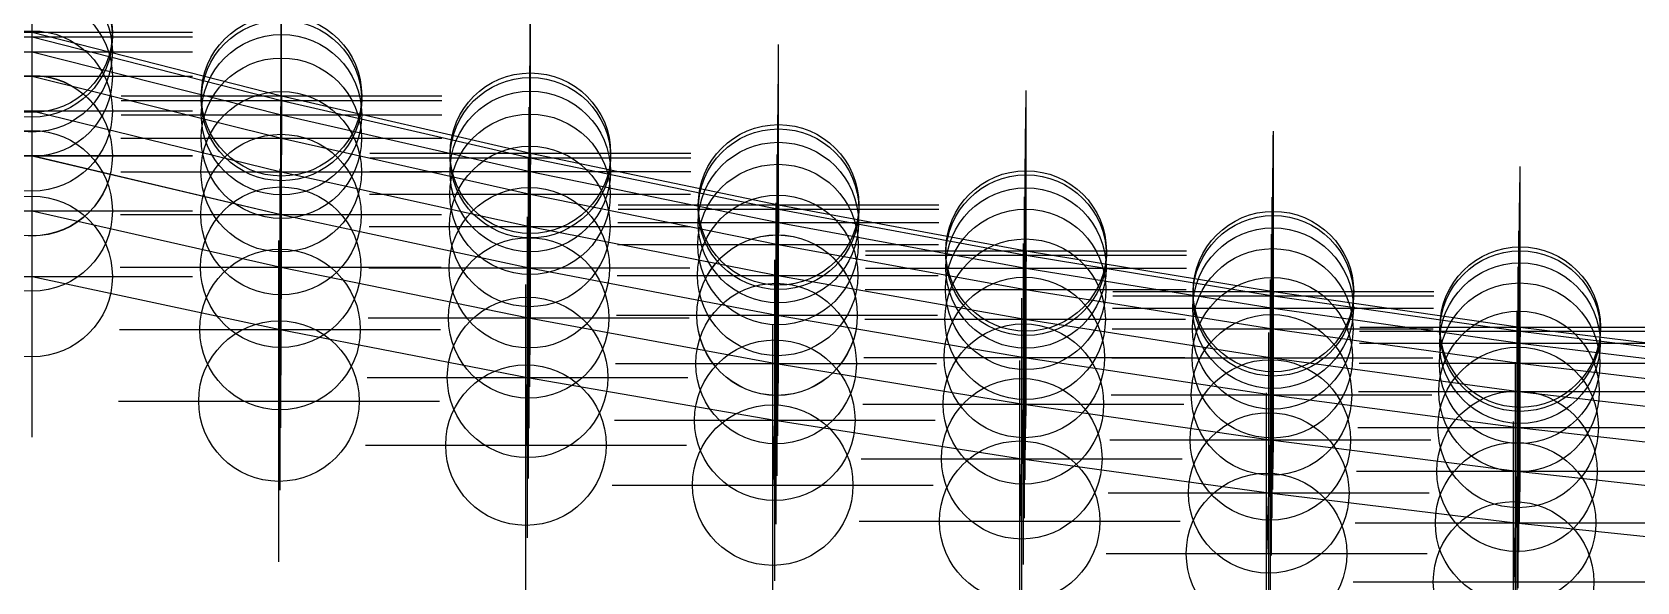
# Model space of a CAD drawing. Header units: inches. Extents: x 0.5 to 40.5, y -2.1 to 1.9.
# Drawn here: x 0.5 to 10.5, y -1.56 to 1.87 of the extents above; entities that cross this region are included whole.
import ezdxf

# ---------------------------------------------------------------- set-up
doc = ezdxf.new("R2010")
doc.units = ezdxf.units.IN
doc.header["$MEASUREMENT"] = 0
doc.header["$PDMODE"] = 34
for name, color, linetype in [('GF_Glass_01', 210, 'Continuous'), ('GF_Glass_02', 210, 'Continuous'), ('GF_Glass_05', 210, 'Continuous'), ('MF_horizontal', 104, 'Continuous'), ('MF_vertical', 44, 'Continuous'), ('NF_Glassload', 150, 'Continuous'), ('NF_RestraintsXYZ', 70, 'Continuous'), ('NF_Windload_01', 40, 'Continuous'), ('NF_Windload_02', 40, 'Continuous'), ('NF_Windload_03', 40, 'Continuous'), ('NF_Windload_04', 40, 'Continuous'), ('NF_Windload_05', 40, 'Continuous'), ('NF_Windload_06', 40, 'Continuous'), ('NF_Windload_07', 40, 'Continuous'), ('NF_Windload_08', 40, 'Continuous'), ('NF_Windload_09', 40, 'Continuous'), ('NF_Windload_10', 40, 'Continuous'), ('NF_Windload_11', 40, 'Continuous'), ('NF_Windload_12', 40, 'Continuous'), ('NF_Windload_13', 40, 'Continuous'), ('NF_Windload_14', 40, 'Continuous'), ('NF_Windload_15', 40, 'Continuous')]:
    doc.layers.add(name, color=color, linetype=linetype)

msp = doc.modelspace()

# ---------------------------------------------------------------- linework, layer by layer
for p, q in [((0.5, 1.866, 12.5), (2.054, 1.47, 12.5)), ((0.5, 1.836, 14.062), (2.054, 1.441, 14.057)), ((0.5, 1.836, 10.938), (2.054, 1.441, 10.943)), ((0.5, 1.744, 15.625), (2.054, 1.352, 15.613)), ((0.5, 1.744, 9.375), (2.054, 1.352, 9.387)), ((0.5, 1.591, 17.188), (2.053, 1.205, 17.171)), ((0.5, 1.591, 7.812), (2.053, 1.205, 7.829)), ((2.054, 1.47, 12.5), (3.605, 1.112, 12.5)), ((2.054, 1.441, 14.057), (2.054, 1.47, 12.5)), ((2.054, 1.47, 12.5), (2.054, 1.441, 10.943)), ((2.054, 1.441, 14.057), (3.605, 1.084, 14.052)), ((2.054, 1.441, 10.943), (3.605, 1.084, 10.948)), ((2.054, 1.352, 15.613), (2.054, 1.441, 14.057)), ((2.054, 1.441, 10.943), (2.054, 1.352, 9.387)), ((0.5, 1.375, 18.75), (2.052, 0.997, 18.73)), ((0.5, 1.375, 6.25), (2.052, 0.997, 6.27)), ((2.053, 1.205, 17.171), (2.054, 1.352, 15.613)), ((2.054, 1.352, 9.387), (2.053, 1.205, 7.829)), ((2.054, 1.352, 15.613), (3.604, 0.998, 15.604)), ((2.054, 1.352, 9.387), (3.604, 0.998, 9.396)), ((2.052, 0.997, 18.73), (2.053, 1.205, 17.171)), ((2.053, 1.205, 7.829), (2.052, 0.997, 6.27)), ((2.053, 1.205, 17.171), (3.603, 0.856, 17.158)), ((2.053, 1.205, 7.829), (3.603, 0.856, 7.842)), ((3.605, 1.112, 12.5), (5.151, 0.79, 12.5)), ((3.605, 1.084, 14.052), (3.605, 1.112, 12.5)), ((3.605, 1.112, 12.5), (3.605, 1.084, 10.948)), ((0.5, 1.097, 20.312), (2.051, 0.73, 20.291)), ((0.5, 1.096, 4.688), (2.051, 0.73, 4.709)), ((3.604, 0.998, 15.604), (3.605, 1.084, 14.052)), ((3.605, 1.084, 10.948), (3.604, 0.998, 9.396)), ((3.605, 1.084, 14.052), (5.151, 0.763, 14.048)), ((3.605, 1.084, 10.948), (5.151, 0.763, 10.952)), ((2.051, 0.73, 20.291), (2.052, 0.997, 18.73)), ((2.052, 0.997, 6.27), (2.051, 0.73, 4.709)), ((2.052, 0.997, 18.73), (3.601, 0.656, 18.715)), ((2.052, 0.997, 6.27), (3.601, 0.656, 6.285)), ((3.603, 0.856, 17.158), (3.604, 0.998, 15.604)), ((3.604, 0.998, 9.396), (3.603, 0.856, 7.842)), ((3.604, 0.998, 15.604), (5.15, 0.68, 15.597)), ((3.604, 0.998, 9.396), (5.15, 0.68, 9.403)), ((3.601, 0.656, 18.715), (3.603, 0.856, 17.158)), ((3.603, 0.856, 7.842), (3.601, 0.656, 6.285)), ((3.603, 0.856, 17.158), (5.148, 0.543, 17.149)), ((3.603, 0.856, 7.842), (5.148, 0.543, 7.851)), ((0.5, 0.753, 21.875), (2.049, 0.402, 21.854)), ((0.5, 0.753, 3.125), (2.049, 0.402, 3.146)), ((2.049, 0.402, 21.854), (2.051, 0.73, 20.291)), ((2.051, 0.73, 4.709), (2.049, 0.402, 3.146)), ((2.051, 0.73, 20.291), (3.598, 0.399, 20.275)), ((2.051, 0.73, 4.709), (3.598, 0.399, 4.725)), ((5.15, 0.68, 15.597), (5.151, 0.763, 14.048)), ((5.151, 0.763, 10.952), (5.15, 0.68, 9.403)), ((5.151, 0.79, 12.5), (6.694, 0.503, 12.5)), ((5.151, 0.763, 14.048), (5.151, 0.79, 12.5)), ((5.151, 0.79, 12.5), (5.151, 0.763, 10.952)), ((5.151, 0.763, 14.048), (6.694, 0.477, 14.045)), ((5.151, 0.763, 10.952), (6.694, 0.477, 10.955)), ((3.598, 0.399, 20.275), (3.601, 0.656, 18.715)), ((3.601, 0.656, 6.285), (3.598, 0.399, 4.725)), ((3.601, 0.656, 18.715), (5.146, 0.351, 18.704)), ((3.601, 0.656, 6.285), (5.146, 0.351, 6.296)), ((5.148, 0.543, 17.149), (5.15, 0.68, 15.597)), ((5.15, 0.68, 9.403), (5.148, 0.543, 7.851)), ((5.15, 0.68, 15.597), (6.693, 0.397, 15.592)), ((5.15, 0.68, 9.403), (6.693, 0.397, 9.408)), ((5.146, 0.351, 18.704), (5.148, 0.543, 17.149)), ((5.148, 0.543, 7.851), (5.146, 0.351, 6.296)), ((5.148, 0.543, 17.149), (6.691, 0.264, 17.141)), ((5.148, 0.543, 7.851), (6.691, 0.264, 7.859)), ((6.694, 0.503, 12.5), (8.235, 0.25, 12.5)), ((6.694, 0.477, 14.045), (6.694, 0.503, 12.5)), ((6.694, 0.503, 12.5), (6.694, 0.477, 10.955)), ((2.045, 0.014, 23.423), (2.049, 0.402, 21.854)), ((2.049, 0.402, 3.146), (2.045, 0.014, 1.577)), ((2.049, 0.402, 21.854), (3.594, 0.086, 21.84)), ((2.049, 0.402, 3.146), (3.594, 0.086, 3.16)), ((6.693, 0.397, 15.592), (6.694, 0.477, 14.045)), ((6.694, 0.477, 10.955), (6.693, 0.397, 9.408)), ((6.694, 0.477, 14.045), (8.234, 0.224, 14.043)), ((6.694, 0.477, 10.955), (8.234, 0.224, 10.957)), ((0.5, 0.344, 23.438), (2.045, 0.014, 23.423)), ((0.5, 0.344, 1.562), (2.045, 0.014, 1.577)), ((3.594, 0.086, 21.84), (3.598, 0.399, 20.275)), ((3.598, 0.399, 4.725), (3.594, 0.086, 3.16)), ((3.598, 0.399, 20.275), (5.142, 0.104, 20.263)), ((3.598, 0.399, 4.725), (5.142, 0.103, 4.737)), ((5.142, 0.104, 20.263), (5.146, 0.351, 18.704)), ((5.146, 0.351, 6.296), (5.142, 0.103, 4.737)), ((5.146, 0.351, 18.704), (6.688, 0.078, 18.695)), ((5.146, 0.351, 6.296), (6.688, 0.078, 6.305)), ((6.691, 0.264, 17.141), (6.693, 0.397, 15.592)), ((6.693, 0.397, 9.408), (6.691, 0.264, 7.859)), ((6.693, 0.397, 15.592), (8.233, 0.147, 15.588)), ((6.693, 0.397, 9.408), (8.233, 0.147, 9.412)), ((6.688, 0.078, 18.695), (6.691, 0.264, 17.141)), ((6.691, 0.264, 7.859), (6.688, 0.078, 6.305)), ((6.691, 0.264, 17.141), (8.231, 0.018, 17.136)), ((6.691, 0.264, 7.859), (8.231, 0.018, 7.864)), ((8.233, 0.147, 15.588), (8.234, 0.224, 14.043)), ((8.234, 0.224, 10.957), (8.233, 0.147, 9.412)), ((8.234, 0.224, 14.043), (8.235, 0.25, 12.5)), ((8.235, 0.25, 12.5), (8.234, 0.224, 10.957)), ((8.234, 0.224, 14.043), (9.772, 0.004, 14.042)), ((8.234, 0.224, 10.957), (9.772, 0.004, 10.958)), ((8.235, 0.25, 12.5), (9.773, 0.029, 12.5)), ((5.136, -0.198, 21.83), (5.142, 0.104, 20.263)), ((5.142, 0.103, 4.737), (5.136, -0.198, 3.17)), ((5.142, 0.104, 20.263), (6.683, -0.16, 20.255)), ((5.142, 0.103, 4.737), (6.683, -0.16, 4.745)), ((8.231, 0.018, 17.136), (8.233, 0.147, 15.588)), ((8.233, 0.147, 9.412), (8.231, 0.018, 7.864)), ((8.233, 0.147, 15.588), (9.771, -0.071, 15.585)), ((8.233, 0.147, 9.412), (9.771, -0.071, 9.415)), ((2.038, -0.432, 25), (2.045, 0.014, 23.423)), ((2.045, 0.014, 1.577), (2.038, -0.432)), ((2.045, 0.014, 23.423), (3.587, -0.284, 23.414)), ((2.045, 0.014, 1.577), (3.587, -0.284, 1.586)), ((3.587, -0.284, 23.414), (3.594, 0.086, 21.84)), ((3.594, 0.086, 3.16), (3.587, -0.284, 1.586)), ((3.594, 0.086, 21.84), (5.136, -0.198, 21.83)), ((3.594, 0.086, 3.16), (5.136, -0.198, 3.17)), ((6.683, -0.16, 20.255), (6.688, 0.078, 18.695)), ((6.688, 0.078, 6.305), (6.683, -0.16, 4.745)), ((6.688, 0.078, 18.695), (8.228, -0.162, 18.689)), ((6.688, 0.078, 6.305), (8.228, -0.162, 6.311)), ((8.228, -0.162, 18.689), (8.231, 0.018, 17.136)), ((8.231, 0.018, 7.864), (8.228, -0.162, 6.311)), ((8.231, 0.018, 17.136), (9.769, -0.196, 17.132)), ((8.231, 0.018, 7.864), (9.769, -0.196, 7.868)), ((9.771, -0.071, 15.585), (9.772, 0.004, 14.042)), ((9.772, 0.004, 10.958), (9.771, -0.071, 9.415)), ((9.772, 0.004, 14.042), (9.773, 0.029, 12.5)), ((9.773, 0.029, 12.5), (9.772, 0.004, 10.958)), ((9.772, 0.004, 14.042), (11.308, -0.184, 14.04)), ((9.772, 0.004, 10.958), (11.308, -0.184, 10.96)), ((9.773, 0.029, 12.5), (11.309, -0.16, 12.5)), ((9.769, -0.196, 17.132), (9.771, -0.071, 15.585)), ((9.771, -0.071, 9.415), (9.769, -0.196, 7.868)), ((9.771, -0.071, 15.585), (11.307, -0.258, 15.583)), ((9.771, -0.071, 9.415), (11.307, -0.258, 9.417)), ((5.128, -0.551, 23.408), (5.136, -0.198, 21.83)), ((5.136, -0.198, 3.17), (5.128, -0.551, 1.592)), ((5.136, -0.198, 21.83), (6.677, -0.45, 21.823)), ((5.136, -0.198, 3.17), (6.677, -0.45, 3.177)), ((6.677, -0.45, 21.823), (6.683, -0.16, 20.255)), ((6.683, -0.16, 4.745), (6.677, -0.45, 3.177)), ((6.683, -0.16, 20.255), (8.223, -0.393, 20.249)), ((6.683, -0.16, 4.745), (8.223, -0.393, 4.751)), ((8.223, -0.393, 20.249), (8.228, -0.162, 18.689)), ((8.228, -0.162, 6.311), (8.223, -0.393, 4.751)), ((8.228, -0.162, 18.689), (9.765, -0.372, 18.684)), ((8.228, -0.162, 6.311), (9.765, -0.372, 6.316)), ((9.765, -0.372, 18.684), (9.769, -0.196, 17.132)), ((9.769, -0.196, 7.868), (9.765, -0.372, 6.316)), ((9.769, -0.196, 17.132), (11.305, -0.38, 17.129)), ((9.769, -0.196, 7.868), (11.305, -0.38, 7.871)), ((3.577, -0.706, 25), (3.587, -0.284, 23.414)), ((3.587, -0.284, 1.586), (3.577, -0.706)), ((3.587, -0.284, 23.414), (5.128, -0.551, 23.408)), ((3.587, -0.284, 1.586), (5.128, -0.551, 1.592)), ((8.216, -0.674, 21.818), (8.223, -0.393, 20.249)), ((8.223, -0.393, 4.751), (8.216, -0.674, 3.182)), ((8.223, -0.393, 20.249), (9.76, -0.596, 20.244)), ((8.223, -0.393, 4.751), (9.76, -0.596, 4.756)), ((9.76, -0.596, 20.244), (9.765, -0.372, 18.684)), ((9.765, -0.372, 6.316), (9.76, -0.596, 4.756)), ((9.765, -0.372, 18.684), (11.302, -0.551, 18.681)), ((9.765, -0.372, 6.316), (11.302, -0.551, 6.319)), ((6.667, -0.791, 23.404), (6.677, -0.45, 21.823)), ((6.677, -0.45, 3.177), (6.667, -0.791, 1.596)), ((6.677, -0.45, 21.823), (8.216, -0.674, 21.818)), ((6.677, -0.45, 3.177), (8.216, -0.674, 3.182)), ((5.115, -0.955, 25), (5.128, -0.551, 23.408)), ((5.128, -0.551, 1.592), (5.115, -0.955)), ((5.128, -0.551, 23.408), (6.667, -0.791, 23.404)), ((5.128, -0.551, 1.592), (6.667, -0.791, 1.596)), ((9.753, -0.869, 21.815), (9.76, -0.596, 20.244)), ((9.76, -0.596, 4.756), (9.753, -0.869, 3.185)), ((9.76, -0.596, 20.244), (11.297, -0.771, 20.241)), ((9.76, -0.596, 4.756), (11.297, -0.771, 4.759)), ((8.206, -1.004, 23.401), (8.216, -0.674, 21.818)), ((8.216, -0.674, 3.182), (8.206, -1.004, 1.599)), ((8.216, -0.674, 21.818), (9.753, -0.869, 21.815)), ((8.216, -0.674, 3.182), (9.753, -0.869, 3.185)), ((6.654, -1.18, 25), (6.667, -0.791, 23.404)), ((6.667, -0.791, 1.596), (6.654, -1.18)), ((6.667, -0.791, 23.404), (8.206, -1.004, 23.401)), ((6.667, -0.791, 1.596), (8.206, -1.004, 1.599)), ((9.744, -1.19, 23.399), (9.753, -0.869, 21.815)), ((9.753, -0.869, 3.185), (9.744, -1.19, 1.601)), ((9.753, -0.869, 21.815), (11.29, -1.037, 21.812)), ((9.753, -0.869, 3.185), (11.29, -1.037, 3.188)), ((8.192, -1.381, 25), (8.206, -1.004, 23.401)), ((8.206, -1.004, 1.599), (8.192, -1.381)), ((8.206, -1.004, 23.401), (9.744, -1.19, 23.399)), ((8.206, -1.004, 1.599), (9.744, -1.19, 1.601)), ((9.731, -1.558, 25), (9.744, -1.19, 23.399)), ((9.744, -1.19, 1.601), (9.731, -1.558)), ((9.744, -1.19, 23.399), (11.281, -1.351, 23.397)), ((9.744, -1.19, 1.601), (11.281, -1.351, 1.603))]:
    msp.add_line(p, q)
at = {"layer": 'GF_Glass_01'}
for p in [(3.587, -0.284, 1.586), (5.128, -0.551, 1.592), (3.577, -0.706), (5.115, -0.955)]:
    msp.add_point(p, dxfattribs=at)
at = {"layer": 'GF_Glass_02'}
for p in [(9.769, -0.196, 7.868), (9.765, -0.372, 6.316)]:
    msp.add_point(p, dxfattribs=at)
at = {"layer": 'GF_Glass_05'}
for p in [(5.128, -0.551, 23.408), (6.667, -0.791, 23.404), (5.115, -0.955, 25), (6.654, -1.18, 25)]:
    msp.add_point(p, dxfattribs=at)
at = {"layer": 'MF_horizontal'}
for p, q in [((0.5, 1.866, 12.5), (2.054, 1.47, 12.5)), ((0.5, 1.836, 14.062), (2.054, 1.441, 14.057)), ((0.5, 1.836, 10.938), (2.054, 1.441, 10.943)), ((0.5, 1.744, 15.625), (2.054, 1.352, 15.613)), ((0.5, 1.744, 9.375), (2.054, 1.352, 9.387)), ((0.5, 1.591, 17.188), (2.053, 1.205, 17.171)), ((0.5, 1.591, 7.812), (2.053, 1.205, 7.829)), ((2.054, 1.47, 12.5), (3.605, 1.112, 12.5)), ((2.054, 1.441, 14.057), (3.605, 1.084, 14.052)), ((2.054, 1.441, 10.943), (3.605, 1.084, 10.948)), ((0.5, 1.375, 18.75), (2.052, 0.997, 18.73)), ((0.5, 1.375, 6.25), (2.052, 0.997, 6.27)), ((2.054, 1.352, 15.613), (3.604, 0.998, 15.604)), ((2.054, 1.352, 9.387), (3.604, 0.998, 9.396)), ((2.053, 1.205, 17.171), (3.603, 0.856, 17.158)), ((2.053, 1.205, 7.829), (3.603, 0.856, 7.842)), ((3.605, 1.112, 12.5), (5.151, 0.79, 12.5)), ((0.5, 1.097, 20.312), (2.051, 0.73, 20.291)), ((0.5, 1.096, 4.688), (2.051, 0.73, 4.709)), ((3.605, 1.084, 14.052), (5.151, 0.763, 14.048)), ((3.605, 1.084, 10.948), (5.151, 0.763, 10.952)), ((2.052, 0.997, 18.73), (3.601, 0.656, 18.715)), ((2.052, 0.997, 6.27), (3.601, 0.656, 6.285)), ((3.604, 0.998, 15.604), (5.15, 0.68, 15.597)), ((3.604, 0.998, 9.396), (5.15, 0.68, 9.403)), ((3.603, 0.856, 17.158), (5.148, 0.543, 17.149)), ((3.603, 0.856, 7.842), (5.148, 0.543, 7.851)), ((0.5, 0.753, 21.875), (2.049, 0.402, 21.854)), ((0.5, 0.753, 3.125), (2.049, 0.402, 3.146)), ((2.051, 0.73, 20.291), (3.598, 0.399, 20.275)), ((2.051, 0.73, 4.709), (3.598, 0.399, 4.725)), ((5.151, 0.79, 12.5), (6.694, 0.503, 12.5)), ((5.151, 0.763, 14.048), (6.694, 0.477, 14.045)), ((5.151, 0.763, 10.952), (6.694, 0.477, 10.955)), ((3.601, 0.656, 18.715), (5.146, 0.351, 18.704)), ((3.601, 0.656, 6.285), (5.146, 0.351, 6.296)), ((5.15, 0.68, 15.597), (6.693, 0.397, 15.592)), ((5.15, 0.68, 9.403), (6.693, 0.397, 9.408)), ((5.148, 0.543, 17.149), (6.691, 0.264, 17.141)), ((5.148, 0.543, 7.851), (6.691, 0.264, 7.859)), ((6.694, 0.503, 12.5), (8.235, 0.25, 12.5)), ((2.049, 0.402, 21.854), (3.594, 0.086, 21.84)), ((2.049, 0.402, 3.146), (3.594, 0.086, 3.16)), ((6.694, 0.477, 14.045), (8.234, 0.224, 14.043)), ((6.694, 0.477, 10.955), (8.234, 0.224, 10.957)), ((0.5, 0.344, 23.438), (2.045, 0.014, 23.423)), ((0.5, 0.344, 1.562), (2.045, 0.014, 1.577)), ((3.598, 0.399, 20.275), (5.142, 0.104, 20.263)), ((3.598, 0.399, 4.725), (5.142, 0.103, 4.737)), ((5.146, 0.351, 18.704), (6.688, 0.078, 18.695)), ((5.146, 0.351, 6.296), (6.688, 0.078, 6.305)), ((6.693, 0.397, 15.592), (8.233, 0.147, 15.588)), ((6.693, 0.397, 9.408), (8.233, 0.147, 9.412)), ((6.691, 0.264, 17.141), (8.231, 0.018, 17.136)), ((6.691, 0.264, 7.859), (8.231, 0.018, 7.864)), ((8.234, 0.224, 14.043), (9.772, 0.004, 14.042)), ((8.234, 0.224, 10.957), (9.772, 0.004, 10.958)), ((8.235, 0.25, 12.5), (9.773, 0.029, 12.5)), ((5.142, 0.104, 20.263), (6.683, -0.16, 20.255)), ((5.142, 0.103, 4.737), (6.683, -0.16, 4.745)), ((8.233, 0.147, 15.588), (9.771, -0.071, 15.585)), ((8.233, 0.147, 9.412), (9.771, -0.071, 9.415)), ((2.045, 0.014, 23.423), (3.587, -0.284, 23.414)), ((2.045, 0.014, 1.577), (3.587, -0.284, 1.586)), ((3.594, 0.086, 21.84), (5.136, -0.198, 21.83)), ((3.594, 0.086, 3.16), (5.136, -0.198, 3.17)), ((6.688, 0.078, 18.695), (8.228, -0.162, 18.689)), ((6.688, 0.078, 6.305), (8.228, -0.162, 6.311)), ((8.231, 0.018, 17.136), (9.769, -0.196, 17.132)), ((8.231, 0.018, 7.864), (9.769, -0.196, 7.868)), ((9.772, 0.004, 14.042), (11.308, -0.184, 14.04)), ((9.772, 0.004, 10.958), (11.308, -0.184, 10.96)), ((9.773, 0.029, 12.5), (11.309, -0.16, 12.5)), ((9.771, -0.071, 15.585), (11.307, -0.258, 15.583)), ((9.771, -0.071, 9.415), (11.307, -0.258, 9.417)), ((5.136, -0.198, 21.83), (6.677, -0.45, 21.823)), ((5.136, -0.198, 3.17), (6.677, -0.45, 3.177)), ((6.683, -0.16, 20.255), (8.223, -0.393, 20.249)), ((6.683, -0.16, 4.745), (8.223, -0.393, 4.751)), ((8.228, -0.162, 18.689), (9.765, -0.372, 18.684)), ((8.228, -0.162, 6.311), (9.765, -0.372, 6.316)), ((9.769, -0.196, 17.132), (11.305, -0.38, 17.129)), ((9.769, -0.196, 7.868), (11.305, -0.38, 7.871)), ((3.587, -0.284, 23.414), (5.128, -0.551, 23.408)), ((3.587, -0.284, 1.586), (5.128, -0.551, 1.592)), ((8.223, -0.393, 20.249), (9.76, -0.596, 20.244)), ((8.223, -0.393, 4.751), (9.76, -0.596, 4.756)), ((9.765, -0.372, 18.684), (11.302, -0.551, 18.681)), ((9.765, -0.372, 6.316), (11.302, -0.551, 6.319)), ((6.677, -0.45, 21.823), (8.216, -0.674, 21.818)), ((6.677, -0.45, 3.177), (8.216, -0.674, 3.182)), ((5.128, -0.551, 23.408), (6.667, -0.791, 23.404)), ((5.128, -0.551, 1.592), (6.667, -0.791, 1.596)), ((9.76, -0.596, 20.244), (11.297, -0.771, 20.241)), ((9.76, -0.596, 4.756), (11.297, -0.771, 4.759)), ((8.216, -0.674, 21.818), (9.753, -0.869, 21.815)), ((8.216, -0.674, 3.182), (9.753, -0.869, 3.185)), ((6.667, -0.791, 23.404), (8.206, -1.004, 23.401)), ((6.667, -0.791, 1.596), (8.206, -1.004, 1.599)), ((9.753, -0.869, 21.815), (11.29, -1.037, 21.812)), ((9.753, -0.869, 3.185), (11.29, -1.037, 3.188)), ((8.206, -1.004, 23.401), (9.744, -1.19, 23.399)), ((8.206, -1.004, 1.599), (9.744, -1.19, 1.601)), ((9.744, -1.19, 23.399), (11.281, -1.351, 23.397)), ((9.744, -1.19, 1.601), (11.281, -1.351, 1.603))]:
    msp.add_line(p, q, dxfattribs=at)
at = {"layer": 'MF_vertical'}
for p, q in [((2.054, 1.441, 14.057), (2.054, 1.47, 12.5)), ((2.054, 1.47, 12.5), (2.054, 1.441, 10.943)), ((2.054, 1.352, 15.613), (2.054, 1.441, 14.057)), ((2.054, 1.441, 10.943), (2.054, 1.352, 9.387)), ((2.053, 1.205, 17.171), (2.054, 1.352, 15.613)), ((2.054, 1.352, 9.387), (2.053, 1.205, 7.829)), ((2.052, 0.997, 18.73), (2.053, 1.205, 17.171)), ((2.053, 1.205, 7.829), (2.052, 0.997, 6.27)), ((3.605, 1.084, 14.052), (3.605, 1.112, 12.5)), ((3.605, 1.112, 12.5), (3.605, 1.084, 10.948)), ((3.604, 0.998, 15.604), (3.605, 1.084, 14.052)), ((3.605, 1.084, 10.948), (3.604, 0.998, 9.396)), ((2.051, 0.73, 20.291), (2.052, 0.997, 18.73)), ((2.052, 0.997, 6.27), (2.051, 0.73, 4.709)), ((3.603, 0.856, 17.158), (3.604, 0.998, 15.604)), ((3.604, 0.998, 9.396), (3.603, 0.856, 7.842)), ((3.601, 0.656, 18.715), (3.603, 0.856, 17.158)), ((3.603, 0.856, 7.842), (3.601, 0.656, 6.285)), ((2.049, 0.402, 21.854), (2.051, 0.73, 20.291)), ((2.051, 0.73, 4.709), (2.049, 0.402, 3.146)), ((5.15, 0.68, 15.597), (5.151, 0.763, 14.048)), ((5.151, 0.763, 10.952), (5.15, 0.68, 9.403)), ((5.151, 0.763, 14.048), (5.151, 0.79, 12.5)), ((5.151, 0.79, 12.5), (5.151, 0.763, 10.952)), ((3.598, 0.399, 20.275), (3.601, 0.656, 18.715)), ((3.601, 0.656, 6.285), (3.598, 0.399, 4.725)), ((5.148, 0.543, 17.149), (5.15, 0.68, 15.597)), ((5.15, 0.68, 9.403), (5.148, 0.543, 7.851)), ((5.146, 0.351, 18.704), (5.148, 0.543, 17.149)), ((5.148, 0.543, 7.851), (5.146, 0.351, 6.296)), ((6.694, 0.477, 14.045), (6.694, 0.503, 12.5)), ((6.694, 0.503, 12.5), (6.694, 0.477, 10.955)), ((2.045, 0.014, 23.423), (2.049, 0.402, 21.854)), ((2.049, 0.402, 3.146), (2.045, 0.014, 1.577)), ((6.693, 0.397, 15.592), (6.694, 0.477, 14.045)), ((6.694, 0.477, 10.955), (6.693, 0.397, 9.408)), ((3.594, 0.086, 21.84), (3.598, 0.399, 20.275)), ((3.598, 0.399, 4.725), (3.594, 0.086, 3.16)), ((5.142, 0.104, 20.263), (5.146, 0.351, 18.704)), ((5.146, 0.351, 6.296), (5.142, 0.103, 4.737)), ((6.691, 0.264, 17.141), (6.693, 0.397, 15.592)), ((6.693, 0.397, 9.408), (6.691, 0.264, 7.859)), ((6.688, 0.078, 18.695), (6.691, 0.264, 17.141)), ((6.691, 0.264, 7.859), (6.688, 0.078, 6.305)), ((8.233, 0.147, 15.588), (8.234, 0.224, 14.043)), ((8.234, 0.224, 10.957), (8.233, 0.147, 9.412)), ((8.234, 0.224, 14.043), (8.235, 0.25, 12.5)), ((8.235, 0.25, 12.5), (8.234, 0.224, 10.957)), ((5.136, -0.198, 21.83), (5.142, 0.104, 20.263)), ((5.142, 0.103, 4.737), (5.136, -0.198, 3.17)), ((8.231, 0.018, 17.136), (8.233, 0.147, 15.588)), ((8.233, 0.147, 9.412), (8.231, 0.018, 7.864)), ((2.038, -0.432, 25), (2.045, 0.014, 23.423)), ((2.045, 0.014, 1.577), (2.038, -0.432)), ((3.587, -0.284, 23.414), (3.594, 0.086, 21.84)), ((3.594, 0.086, 3.16), (3.587, -0.284, 1.586)), ((6.683, -0.16, 20.255), (6.688, 0.078, 18.695)), ((6.688, 0.078, 6.305), (6.683, -0.16, 4.745)), ((8.228, -0.162, 18.689), (8.231, 0.018, 17.136)), ((8.231, 0.018, 7.864), (8.228, -0.162, 6.311)), ((9.771, -0.071, 15.585), (9.772, 0.004, 14.042)), ((9.772, 0.004, 10.958), (9.771, -0.071, 9.415)), ((9.772, 0.004, 14.042), (9.773, 0.029, 12.5)), ((9.773, 0.029, 12.5), (9.772, 0.004, 10.958)), ((9.769, -0.196, 17.132), (9.771, -0.071, 15.585)), ((9.771, -0.071, 9.415), (9.769, -0.196, 7.868)), ((5.128, -0.551, 23.408), (5.136, -0.198, 21.83)), ((5.136, -0.198, 3.17), (5.128, -0.551, 1.592)), ((6.677, -0.45, 21.823), (6.683, -0.16, 20.255)), ((6.683, -0.16, 4.745), (6.677, -0.45, 3.177)), ((8.223, -0.393, 20.249), (8.228, -0.162, 18.689)), ((8.228, -0.162, 6.311), (8.223, -0.393, 4.751)), ((9.765, -0.372, 18.684), (9.769, -0.196, 17.132)), ((9.769, -0.196, 7.868), (9.765, -0.372, 6.316)), ((3.577, -0.706, 25), (3.587, -0.284, 23.414)), ((3.587, -0.284, 1.586), (3.577, -0.706)), ((8.216, -0.674, 21.818), (8.223, -0.393, 20.249)), ((8.223, -0.393, 4.751), (8.216, -0.674, 3.182)), ((9.76, -0.596, 20.244), (9.765, -0.372, 18.684)), ((9.765, -0.372, 6.316), (9.76, -0.596, 4.756)), ((6.667, -0.791, 23.404), (6.677, -0.45, 21.823)), ((6.677, -0.45, 3.177), (6.667, -0.791, 1.596)), ((5.115, -0.955, 25), (5.128, -0.551, 23.408)), ((5.128, -0.551, 1.592), (5.115, -0.955)), ((9.753, -0.869, 21.815), (9.76, -0.596, 20.244)), ((9.76, -0.596, 4.756), (9.753, -0.869, 3.185)), ((8.206, -1.004, 23.401), (8.216, -0.674, 21.818)), ((8.216, -0.674, 3.182), (8.206, -1.004, 1.599)), ((6.654, -1.18, 25), (6.667, -0.791, 23.404)), ((6.667, -0.791, 1.596), (6.654, -1.18)), ((9.744, -1.19, 23.399), (9.753, -0.869, 21.815)), ((9.753, -0.869, 3.185), (9.744, -1.19, 1.601)), ((8.192, -1.381, 25), (8.206, -1.004, 23.401)), ((8.206, -1.004, 1.599), (8.192, -1.381)), ((9.731, -1.558, 25), (9.744, -1.19, 23.399)), ((9.744, -1.19, 1.601), (9.731, -1.558))]:
    msp.add_line(p, q, dxfattribs=at)
at = {"layer": 'NF_Glassload'}
for p in [(2.054, 1.47, 12.5), (2.054, 1.441, 10.943), (2.054, 1.441, 14.057), (2.054, 1.352, 9.387), (2.054, 1.352, 15.613), (2.053, 1.205, 7.829), (2.053, 1.205, 17.171), (3.605, 1.112, 12.5), (3.605, 1.084, 10.948), (3.605, 1.084, 14.052), (2.052, 0.997, 6.27), (2.052, 0.997, 18.73), (3.604, 0.998, 9.396), (3.604, 0.998, 15.604), (3.603, 0.856, 7.842), (3.603, 0.856, 17.158), (2.051, 0.73, 4.709), (2.051, 0.73, 20.291), (5.151, 0.79, 12.5), (5.151, 0.763, 10.952), (5.151, 0.763, 14.048), (3.601, 0.656, 6.285), (3.601, 0.656, 18.715), (5.15, 0.68, 9.403), (5.15, 0.68, 15.597), (5.148, 0.543, 7.851), (5.148, 0.543, 17.149), (6.694, 0.503, 12.5), (2.049, 0.402, 3.146), (2.049, 0.402, 21.854), (6.694, 0.477, 10.955), (6.694, 0.477, 14.045), (3.598, 0.399, 4.725), (3.598, 0.399, 20.275), (5.146, 0.351, 6.296), (5.146, 0.351, 18.704), (6.693, 0.397, 9.408), (6.693, 0.397, 15.592), (6.691, 0.264, 7.859), (6.691, 0.264, 17.141), (8.234, 0.224, 10.957), (8.234, 0.224, 14.043), (8.235, 0.25, 12.5), (5.142, 0.104, 20.263), (5.142, 0.103, 4.737), (8.233, 0.147, 9.412), (8.233, 0.147, 15.588), (2.045, 0.014, 1.577), (2.045, 0.014, 23.423), (3.594, 0.086, 3.16), (3.594, 0.086, 21.84), (6.688, 0.078, 6.305), (6.688, 0.078, 18.695), (8.231, 0.018, 7.864), (8.231, 0.018, 17.136), (9.772, 0.004, 10.958), (9.772, 0.004, 14.042), (9.773, 0.029, 12.5), (9.771, -0.071, 9.415), (9.771, -0.071, 15.585), (5.136, -0.198, 3.17), (5.136, -0.198, 21.83), (6.683, -0.16, 4.745), (6.683, -0.16, 20.255), (8.228, -0.162, 6.311), (8.228, -0.162, 18.689), (9.769, -0.196, 7.868), (9.769, -0.196, 17.132), (3.587, -0.284, 1.586), (3.587, -0.284, 23.414), (8.223, -0.393, 4.751), (8.223, -0.393, 20.249), (9.765, -0.372, 6.316), (9.765, -0.372, 18.684), (6.677, -0.45, 3.177), (6.677, -0.45, 21.823), (5.128, -0.551, 1.592), (5.128, -0.551, 23.408), (9.76, -0.596, 4.756), (9.76, -0.596, 20.244), (8.216, -0.674, 3.182), (8.216, -0.674, 21.818), (6.667, -0.791, 1.596), (6.667, -0.791, 23.404), (9.753, -0.869, 3.185), (9.753, -0.869, 21.815), (8.206, -1.004, 1.599), (8.206, -1.004, 23.401), (9.744, -1.19, 1.601), (9.744, -1.19, 23.399)]:
    msp.add_point(p, dxfattribs=at)
at = {"layer": 'NF_RestraintsXYZ'}
for p in [(0.5, 1.866, 12.5), (0.5, 1.836, 14.062), (0.5, 1.836, 10.938), (0.5, 1.744, 15.625), (0.5, 1.744, 9.375), (0.5, 1.591, 17.188), (0.5, 1.591, 7.812), (0.5, 1.375, 18.75), (0.5, 1.375, 6.25), (0.5, 1.097, 20.312), (0.5, 1.096, 4.688), (0.5, 0.753, 21.875), (0.5, 0.753, 3.125), (0.5, 0.344, 23.438), (0.5, 0.344, 1.562), (2.038, -0.432, 25), (2.038, -0.432), (3.577, -0.706, 25), (3.577, -0.706), (5.115, -0.955, 25), (5.115, -0.955), (6.654, -1.18, 25), (6.654, -1.18), (8.192, -1.381, 25), (8.192, -1.381), (9.731, -1.558, 25), (9.731, -1.558)]:
    msp.add_point(p, dxfattribs=at)
at = {"layer": 'NF_Windload_01'}
for p in [(2.045, 0.014, 1.577), (3.587, -0.284, 1.586), (5.128, -0.551, 1.592), (6.667, -0.791, 1.596), (8.206, -1.004, 1.599), (9.744, -1.19, 1.601)]:
    msp.add_point(p, dxfattribs=at)
at = {"layer": 'NF_Windload_02'}
for p in [(2.049, 0.402, 3.146), (3.594, 0.086, 3.16), (5.136, -0.198, 3.17), (6.677, -0.45, 3.177), (8.216, -0.674, 3.182), (9.753, -0.869, 3.185)]:
    msp.add_point(p, dxfattribs=at)
at = {"layer": 'NF_Windload_03'}
for p in [(2.051, 0.73, 4.709), (3.598, 0.399, 4.725), (5.142, 0.103, 4.737), (6.683, -0.16, 4.745), (8.223, -0.393, 4.751), (9.76, -0.596, 4.756)]:
    msp.add_point(p, dxfattribs=at)
at = {"layer": 'NF_Windload_04'}
for p in [(2.052, 0.997, 6.27), (3.601, 0.656, 6.285), (5.146, 0.351, 6.296), (6.688, 0.078, 6.305), (8.228, -0.162, 6.311), (9.765, -0.372, 6.316)]:
    msp.add_point(p, dxfattribs=at)
at = {"layer": 'NF_Windload_05'}
for p in [(2.053, 1.205, 7.829), (3.603, 0.856, 7.842), (5.148, 0.543, 7.851), (6.691, 0.264, 7.859), (8.231, 0.018, 7.864), (9.769, -0.196, 7.868)]:
    msp.add_point(p, dxfattribs=at)
at = {"layer": 'NF_Windload_06'}
for p in [(2.054, 1.352, 9.387), (3.604, 0.998, 9.396), (5.15, 0.68, 9.403), (6.693, 0.397, 9.408), (8.233, 0.147, 9.412), (9.771, -0.071, 9.415)]:
    msp.add_point(p, dxfattribs=at)
at = {"layer": 'NF_Windload_07'}
for p in [(2.054, 1.441, 10.943), (3.605, 1.084, 10.948), (5.151, 0.763, 10.952), (6.694, 0.477, 10.955), (8.234, 0.224, 10.957), (9.772, 0.004, 10.958)]:
    msp.add_point(p, dxfattribs=at)
at = {"layer": 'NF_Windload_08'}
for p in [(2.054, 1.47, 12.5), (3.605, 1.112, 12.5), (5.151, 0.79, 12.5), (6.694, 0.503, 12.5), (8.235, 0.25, 12.5), (9.773, 0.029, 12.5)]:
    msp.add_point(p, dxfattribs=at)
at = {"layer": 'NF_Windload_09'}
for p in [(2.054, 1.441, 14.057), (3.605, 1.084, 14.052), (5.151, 0.763, 14.048), (6.694, 0.477, 14.045), (8.234, 0.224, 14.043), (9.772, 0.004, 14.042)]:
    msp.add_point(p, dxfattribs=at)
at = {"layer": 'NF_Windload_10'}
for p in [(2.054, 1.352, 15.613), (3.604, 0.998, 15.604), (5.15, 0.68, 15.597), (6.693, 0.397, 15.592), (8.233, 0.147, 15.588), (9.771, -0.071, 15.585)]:
    msp.add_point(p, dxfattribs=at)
at = {"layer": 'NF_Windload_11'}
for p in [(2.053, 1.205, 17.171), (3.603, 0.856, 17.158), (5.148, 0.543, 17.149), (6.691, 0.264, 17.141), (8.231, 0.018, 17.136), (9.769, -0.196, 17.132)]:
    msp.add_point(p, dxfattribs=at)
at = {"layer": 'NF_Windload_12'}
for p in [(2.052, 0.997, 18.73), (3.601, 0.656, 18.715), (5.146, 0.351, 18.704), (6.688, 0.078, 18.695), (8.228, -0.162, 18.689), (9.765, -0.372, 18.684)]:
    msp.add_point(p, dxfattribs=at)
at = {"layer": 'NF_Windload_13'}
for p in [(2.051, 0.73, 20.291), (3.598, 0.399, 20.275), (5.142, 0.104, 20.263), (6.683, -0.16, 20.255), (8.223, -0.393, 20.249), (9.76, -0.596, 20.244)]:
    msp.add_point(p, dxfattribs=at)
at = {"layer": 'NF_Windload_14'}
for p in [(2.049, 0.402, 21.854), (3.594, 0.086, 21.84), (5.136, -0.198, 21.83), (6.677, -0.45, 21.823), (8.216, -0.674, 21.818), (9.753, -0.869, 21.815)]:
    msp.add_point(p, dxfattribs=at)
at = {"layer": 'NF_Windload_15'}
for p in [(2.045, 0.014, 23.423), (3.587, -0.284, 23.414), (5.128, -0.551, 23.408), (6.667, -0.791, 23.404), (8.206, -1.004, 23.401), (9.744, -1.19, 23.399)]:
    msp.add_point(p, dxfattribs=at)

doc.saveas('drawing.dxf')
